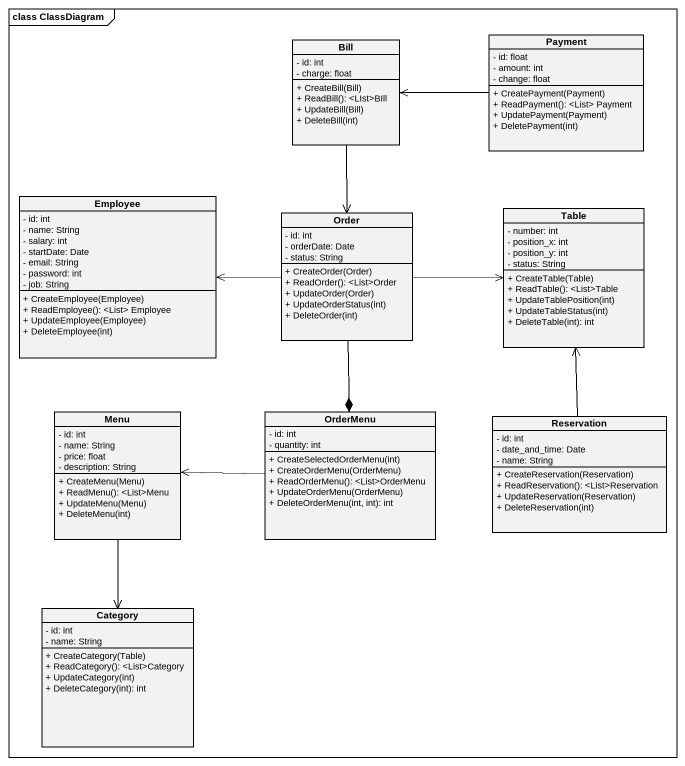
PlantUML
@startuml
mainframe class ClassDiagram
hide circle
hide empty members
skinparam classAttributeIconSize 0
class Bill {
  - id: int
  - charge: float
  + CreateBill(Bill)
  + ReadBill(): <LIst>BIll
  + UpdateBill(Bill)
  + DeleteBill(int)
}
class Payment {
  - id: float
  - amount: int
  - change: float
  + CreatePayment(Payment)
  + ReadPayment(): <List> Payment
  + UpdatePayment(Payment)
  + DeletePayment(int)
}
class Employee {
  - id: int
  - name: String
  - salary: int
  - startDate: Date
  - email: String
  - password: int
  - job: String
  + CreateEmployee(Employee)
  + ReadEmployee(): <List> Employee
  + UpdateEmployee(Employee)
  + DeleteEmployee(int)
}
class Order {
  - id: int
  - orderDate: Date
  - status: String
  + CreateOrder(Order)
  + ReadOrder(): <List>Order
  + UpdateOrder(Order)
  + UpdateOrderStatus(int)
  + DeleteOrder(int)
}
class Table {
  - number: int
  - position_x: int
  - position_y: int
  - status: String
  + CreateTable(Table)
  + ReadTable(): <List>Table
  + UpdateTablePosition(int)
  + UpdateTableStatus(int)
  + DeleteTable(int): int
}
class Menu {
  - id: int
  - name: String
  - price: float
  - description: String
  + CreateMenu(Menu)
  + ReadMenu(): <List>Menu
  + UpdateMenu(Menu)
  + DeleteMenu(int)
}
class OrderMenu {
  - id: int
  - quantity: int
  + CreateSelectedOrderMenu(int)
  + CreateOrderMenu(OrderMenu)
  + ReadOrderMenu(): <List>OrderMenu
  + UpdateOrderMenu(OrderMenu)
  + DeleteOrderMenu(int, int): int
}
class Reservation {
  - id: int
  - date_and_time: Date
  - name: String
  + CreateReservation(Reservation)
  + ReadReservation(): <List>Reservation
  + UpdateReservation(Reservation)
  + DeleteReservation(int)
}
class Category {
  - id: int
  - name: String
  + CreateCategory(Table)
  + ReadCategory(): <List>Category
  + UpdateCategory(int)
  + DeleteCategory(int): int
}
Bill --> Order
Payment -left-> Bill
Employee <-right- Order
Order -right-> Table
Order --* OrderMenu
Menu --> Category
OrderMenu -left-> Menu
Reservation -up-> Table
@enduml
